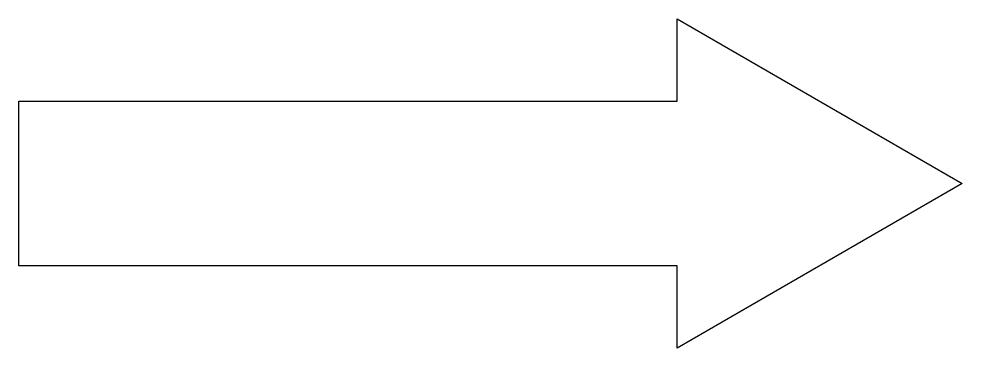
# Model space of a CAD drawing. Header units: inches. Extents: x 19.03 to 20.46, y 14.71 to 15.21.
import ezdxf

# ---------------------------------------------------------------- set-up
doc = ezdxf.new("R2010")
doc.units = ezdxf.units.IN
doc.header["$MEASUREMENT"] = 0
doc.layers.add('Objects', color=4, linetype='Continuous', lineweight=30)

msp = doc.modelspace()

# ---------------------------------------------------------------- linework, layer by layer
at = {"layer": 'Objects'}
msp.add_lwpolyline([(20.0274, 15.2149), (20.4604, 14.9649), (20.0274, 14.7149), (20.0274, 14.8399), (19.0274, 14.8399), (19.0274, 15.0899), (20.0274, 15.0899)], close=True, dxfattribs=at)

doc.saveas('drawing.dxf')
